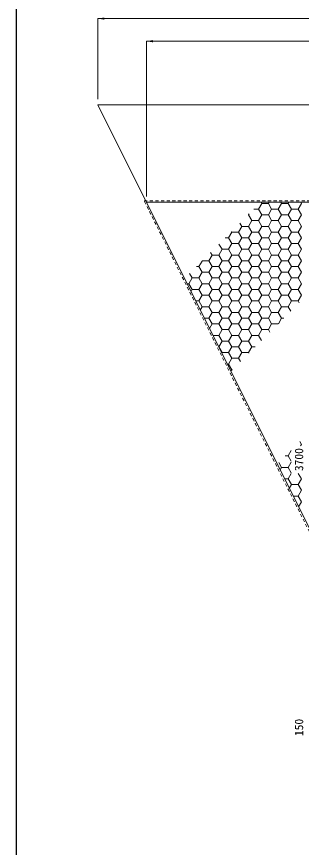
# Model space of a CAD drawing. Units: millimetres at full size, sheet at 1:30; details may follow other scales. Extents: x 47825 to 82541, y -23349 to -5561.
# Drawn here: x 72959 to 75009, y -15765 to -9794 of the extents above; entities that cross this region are included whole.
import ezdxf
from ezdxf.enums import TextEntityAlignment as Align

# ---------------------------------------------------------------- set-up
doc = ezdxf.new("R2010")
doc.units = ezdxf.units.MM
doc.header["$LTSCALE"] = 30
doc.linetypes.add('USER1', pattern=[1.35, 0.75, -0.6])
for name, color, linetype, lineweight in [('ハッチング', 7, 'Continuous', 5), ('寸法線', 7, 'Continuous', 9), ('枠', 5, 'Continuous', 25)]:
    doc.layers.add(name, color=color, linetype=linetype, lineweight=lineweight)
doc.styles.add('ＭＳ ゴシック', font='')
doc.styles.get('ＭＳ ゴシック').set_extended_font_data('MS Gothic')

# ---------------------------------------------------------------- blocks, each defined once
blk = doc.blocks.new('filled_arrow')
at = {"color": 0, "linetype": 'Continuous', "lineweight": -2}
blk.add_solid([(7.5, 1.25), (0, 0), (7.5, -1.25)], dxfattribs=at)

msp = doc.modelspace()

# ---------------------------------------------------------------- linework, layer by layer
at = {"layer": 'ハッチング', "lineweight": 20}
for p, q in [((73543.68, -10427.66), (80093.69, -10427.66)), ((73543.68, -10427.66), (75743.69, -14827.66)), ((73893.68, -11127.66), (79743.69, -11127.66))]:
    msp.add_line(p, q, dxfattribs=at)
at = {"layer": 'ハッチング'}
for p, q in [((74699.81, -11177.25), (74723.62, -11136)), ((74723.62, -11136), (74718.81, -11127.66)), ((74723.62, -11136), (74748.19, -11136)), ((74748.19, -11136), (74771.25, -11136)), ((74771.25, -11136), (74776.07, -11127.66)), ((74795.06, -11177.25), (74771.25, -11136)), ((74842.69, -11177.25), (74866.5, -11136)), ((74866.5, -11136), (74861.68, -11127.66)), ((74866.5, -11136), (74914.12, -11136)), ((74914.12, -11136), (74918.94, -11127.66)), ((74937.94, -11177.25), (74914.12, -11136)), ((74985.56, -11177.25), (75009.37, -11136)), ((75009.37, -11136), (75004.56, -11127.66)), ((74625.69, -11218.49), (74628.38, -11218.49)), ((74628.37, -11218.49), (74632.05, -11212.13)), ((74652.19, -11259.74), (74628.37, -11218.49)), ((74666.93, -11177.25), (74699.81, -11177.25)), ((74723.62, -11218.49), (74699.81, -11177.25)), ((74699.81, -11259.74), (74723.62, -11218.49)), ((74723.62, -11218.49), (74748.19, -11218.49)), ((74748.19, -11218.49), (74771.25, -11218.49)), ((74771.25, -11218.49), (74795.06, -11177.25)), ((74795.06, -11259.74), (74771.25, -11218.49)), ((74795.06, -11177.25), (74842.69, -11177.25)), ((74866.5, -11218.49), (74842.69, -11177.25)), ((74842.69, -11259.74), (74866.5, -11218.49)), ((74866.5, -11218.49), (74914.12, -11218.49)), ((74914.12, -11218.49), (74937.94, -11177.25)), ((74937.94, -11259.74), (74914.12, -11218.49)), ((74937.94, -11177.25), (74985.56, -11177.25)), ((75009.37, -11218.49), (74985.56, -11177.25)), ((74985.56, -11259.74), (75009.37, -11218.49)), ((74580.75, -11300.98), (74567, -11277.17)), ((74628.37, -11300.98), (74652.19, -11259.74)), ((74652.19, -11259.74), (74699.81, -11259.74)), ((74723.62, -11300.98), (74699.81, -11259.74)), ((74771.25, -11300.98), (74795.06, -11259.74)), ((74795.06, -11259.74), (74842.69, -11259.74)), ((74866.5, -11300.98), (74842.69, -11259.74)), ((74914.12, -11300.98), (74937.94, -11259.74)), ((74937.94, -11259.74), (74985.56, -11259.74)), ((75009.37, -11300.98), (74985.56, -11259.74)), ((74485.5, -11383.47), (74509.31, -11342.23)), ((74509.31, -11342.23), (74506.62, -11337.56)), ((74509.31, -11342.23), (74556.94, -11342.23)), ((74556.94, -11342.23), (74580.75, -11300.98)), ((74580.75, -11383.47), (74556.94, -11342.23)), ((74580.75, -11300.98), (74628.38, -11300.98)), ((74652.19, -11342.23), (74628.37, -11300.98)), ((74628.37, -11383.47), (74652.19, -11342.23)), ((74652.19, -11342.23), (74699.81, -11342.23)), ((74699.81, -11342.23), (74723.62, -11300.98)), ((74723.62, -11383.47), (74699.81, -11342.23)), ((74723.62, -11300.98), (74748.19, -11300.98)), ((74748.19, -11300.98), (74771.25, -11300.98)), ((74795.06, -11342.23), (74771.25, -11300.98)), ((74771.25, -11383.47), (74795.06, -11342.23)), ((74795.06, -11342.23), (74842.69, -11342.23)), ((74842.69, -11342.23), (74866.5, -11300.98)), ((74866.5, -11383.47), (74842.69, -11342.23)), ((74866.5, -11300.98), (74914.12, -11300.98)), ((74937.94, -11342.23), (74914.12, -11300.98)), ((74914.12, -11383.47), (74937.94, -11342.23)), ((74937.94, -11342.23), (74985.56, -11342.23)), ((74985.56, -11342.23), (75009.37, -11300.98)), ((75009.37, -11383.47), (74985.56, -11342.23)), ((74460.71, -11383.47), (74485.5, -11383.47)), ((74509.31, -11424.72), (74485.5, -11383.47)), ((74556.94, -11424.72), (74580.75, -11383.47)), ((74580.75, -11383.47), (74628.38, -11383.47)), ((74652.19, -11424.72), (74628.37, -11383.47)), ((74699.81, -11424.72), (74723.62, -11383.47)), ((74723.62, -11383.47), (74748.19, -11383.47)), ((74748.19, -11383.47), (74771.25, -11383.47)), ((74795.06, -11424.72), (74771.25, -11383.47)), ((74842.69, -11424.72), (74866.5, -11383.47)), ((74866.5, -11383.47), (74914.12, -11383.47)), ((74937.94, -11424.72), (74914.12, -11383.47)), ((74985.56, -11424.72), (75009.37, -11383.47)), ((74437.87, -11465.96), (74416.04, -11428.14)), ((74485.5, -11465.96), (74509.31, -11424.72)), ((74509.31, -11424.72), (74556.94, -11424.72)), ((74580.75, -11465.96), (74556.94, -11424.72)), ((74628.37, -11465.96), (74652.19, -11424.72)), ((74652.19, -11424.72), (74699.81, -11424.72)), ((74723.62, -11465.96), (74699.81, -11424.72)), ((74771.25, -11465.96), (74795.06, -11424.72)), ((74795.06, -11424.72), (74842.69, -11424.72)), ((74866.5, -11465.96), (74842.69, -11424.72)), ((74914.12, -11465.96), (74937.94, -11424.72)), ((74937.94, -11424.72), (74985.56, -11424.72)), ((75009.37, -11465.96), (74985.56, -11424.72)), ((74342.62, -11548.45), (74366.44, -11507.2)), ((74366.44, -11507.2), (74355.65, -11488.53)), ((74366.44, -11507.2), (74414.06, -11507.2)), ((74414.06, -11507.2), (74437.87, -11465.96)), ((74437.87, -11548.45), (74414.06, -11507.2)), ((74437.88, -11465.96), (74485.5, -11465.96)), ((74509.31, -11507.2), (74485.5, -11465.96)), ((74485.5, -11548.45), (74509.31, -11507.2)), ((74509.31, -11507.2), (74556.94, -11507.2)), ((74556.94, -11507.2), (74580.75, -11465.96)), ((74580.75, -11548.45), (74556.94, -11507.2)), ((74580.75, -11465.96), (74628.38, -11465.96)), ((74652.19, -11507.2), (74628.37, -11465.96)), ((74628.37, -11548.45), (74652.19, -11507.2)), ((74652.19, -11507.2), (74699.81, -11507.2)), ((74699.81, -11507.2), (74723.62, -11465.96)), ((74723.62, -11548.45), (74699.81, -11507.2)), ((74723.62, -11465.96), (74748.19, -11465.96)), ((74748.19, -11465.96), (74771.25, -11465.96)), ((74795.06, -11507.2), (74771.25, -11465.96)), ((74771.25, -11548.45), (74795.06, -11507.2)), ((74795.06, -11507.2), (74842.69, -11507.2)), ((74842.69, -11507.2), (74866.5, -11465.96)), ((74866.5, -11548.45), (74842.69, -11507.2)), ((74866.5, -11465.96), (74914.12, -11465.96)), ((74937.94, -11507.2), (74914.12, -11465.96)), ((74914.12, -11548.45), (74937.94, -11507.2)), ((74937.94, -11507.2), (74985.56, -11507.2)), ((74985.56, -11507.2), (75009.37, -11465.96)), ((75009.37, -11548.45), (74985.56, -11507.2)), ((74271.19, -11589.69), (74294, -11550.18)), ((74295.73, -11548.45), (74342.62, -11548.45)), ((74366.44, -11589.69), (74342.62, -11548.45)), ((74414.06, -11589.69), (74437.87, -11548.45)), ((74437.88, -11548.45), (74485.5, -11548.45)), ((74509.31, -11589.69), (74485.5, -11548.45)), ((74556.94, -11589.69), (74580.75, -11548.45)), ((74580.75, -11548.45), (74628.38, -11548.45)), ((74652.19, -11589.69), (74628.37, -11548.45)), ((74699.81, -11589.69), (74723.62, -11548.45)), ((74723.62, -11548.45), (74748.19, -11548.45)), ((74748.19, -11548.45), (74771.25, -11548.45)), ((74795.06, -11589.69), (74771.25, -11548.45)), ((74842.69, -11589.69), (74866.5, -11548.45)), ((74866.5, -11548.45), (74914.12, -11548.45)), ((74937.94, -11589.69), (74914.12, -11548.45)), ((74985.56, -11589.69), (75009.37, -11548.45)), ((74223.56, -11672.18), (74204.69, -11639.49)), ((74254.49, -11589.69), (74271.19, -11589.69)), ((74295, -11630.94), (74271.19, -11589.69)), ((74271.19, -11672.18), (74295, -11630.94)), ((74295, -11630.94), (74342.62, -11630.94)), ((74342.62, -11630.94), (74366.44, -11589.69)), ((74366.44, -11672.18), (74342.62, -11630.94)), ((74366.44, -11589.69), (74414.06, -11589.69)), ((74437.87, -11630.94), (74414.06, -11589.69)), ((74414.06, -11672.18), (74437.87, -11630.94)), ((74437.88, -11630.94), (74485.5, -11630.94)), ((74485.5, -11630.94), (74509.31, -11589.69)), ((74509.31, -11672.18), (74485.5, -11630.94)), ((74509.31, -11589.69), (74556.94, -11589.69)), ((74580.75, -11630.94), (74556.94, -11589.69)), ((74556.94, -11672.18), (74580.75, -11630.94)), ((74580.75, -11630.94), (74628.38, -11630.94)), ((74628.37, -11630.94), (74652.19, -11589.69)), ((74652.19, -11672.18), (74628.37, -11630.94)), ((74652.19, -11589.69), (74699.81, -11589.69)), ((74723.62, -11630.94), (74699.81, -11589.69)), ((74699.81, -11672.18), (74723.62, -11630.94)), ((74723.62, -11630.94), (74748.19, -11630.94)), ((74748.19, -11630.94), (74771.25, -11630.94)), ((74771.25, -11630.94), (74795.06, -11589.69)), ((74795.06, -11672.18), (74771.25, -11630.94)), ((74795.06, -11589.69), (74842.69, -11589.69)), ((74866.5, -11630.94), (74842.69, -11589.69)), ((74842.69, -11672.18), (74866.5, -11630.94)), ((74866.5, -11630.94), (74914.12, -11630.94)), ((74914.12, -11630.94), (74937.94, -11589.69)), ((74937.94, -11672.18), (74914.12, -11630.94)), ((74937.94, -11589.69), (74985.56, -11589.69)), ((75009.37, -11630.94), (74985.56, -11589.69)), ((74985.56, -11672.18), (75009.37, -11630.94)), ((74199.75, -11713.43), (74223.56, -11672.18)), ((74223.56, -11672.18), (74271.19, -11672.18)), ((74295, -11713.43), (74271.19, -11672.18)), ((74342.62, -11713.43), (74366.44, -11672.18)), ((74366.44, -11672.18), (74414.06, -11672.18)), ((74437.87, -11713.43), (74414.06, -11672.18)), ((74485.5, -11713.43), (74509.31, -11672.18)), ((74509.31, -11672.18), (74556.94, -11672.18)), ((74580.75, -11713.43), (74556.94, -11672.18)), ((74628.37, -11713.43), (74652.19, -11672.18)), ((74652.19, -11672.18), (74699.81, -11672.18)), ((74723.62, -11713.43), (74699.81, -11672.18)), ((74771.25, -11713.43), (74795.06, -11672.18)), ((74795.06, -11672.18), (74842.69, -11672.18)), ((74866.5, -11713.43), (74842.69, -11672.18)), ((74914.12, -11713.43), (74937.94, -11672.18)), ((74937.94, -11672.18), (74985.56, -11672.18)), ((75009.37, -11713.43), (74985.56, -11672.18)), ((74186.57, -11713.43), (74199.75, -11713.43)), ((74223.56, -11754.67), (74199.75, -11713.43)), ((74214.79, -11769.87), (74223.56, -11754.67)), ((74223.56, -11754.67), (74271.19, -11754.67)), ((74271.19, -11754.67), (74295, -11713.43)), ((74295, -11795.92), (74271.19, -11754.67)), ((74295, -11713.43), (74342.62, -11713.43)), ((74366.44, -11754.67), (74342.62, -11713.43)), ((74342.62, -11795.92), (74366.44, -11754.67)), ((74366.44, -11754.67), (74414.06, -11754.67)), ((74414.06, -11754.67), (74437.87, -11713.43)), ((74437.87, -11795.92), (74414.06, -11754.67)), ((74437.88, -11713.43), (74485.5, -11713.43)), ((74509.31, -11754.67), (74485.5, -11713.43)), ((74485.5, -11795.92), (74509.31, -11754.67)), ((74509.31, -11754.67), (74556.94, -11754.67)), ((74556.94, -11754.67), (74580.75, -11713.43)), ((74580.75, -11795.92), (74556.94, -11754.67)), ((74580.75, -11713.43), (74628.38, -11713.43)), ((74652.19, -11754.67), (74628.37, -11713.43)), ((74628.37, -11795.92), (74652.19, -11754.67)), ((74652.19, -11754.67), (74699.81, -11754.67)), ((74699.81, -11754.67), (74723.62, -11713.43)), ((74723.62, -11795.92), (74699.81, -11754.67)), ((74723.62, -11713.43), (74748.19, -11713.43)), ((74748.19, -11713.43), (74771.25, -11713.43)), ((74795.06, -11754.67), (74771.25, -11713.43)), ((74771.25, -11795.92), (74795.06, -11754.67)), ((74795.06, -11754.67), (74842.69, -11754.67)), ((74842.69, -11754.67), (74866.5, -11713.43)), ((74866.5, -11795.92), (74842.69, -11754.67)), ((74866.5, -11713.43), (74914.12, -11713.43)), ((74937.94, -11754.67), (74914.12, -11713.43)), ((74914.12, -11795.92), (74937.94, -11754.67)), ((74937.94, -11754.67), (74985.56, -11754.67)), ((74985.56, -11754.67), (75009.37, -11713.43)), ((75009.37, -11795.92), (74985.56, -11754.67)), ((74271.19, -11837.16), (74295, -11795.92)), ((74295, -11795.92), (74342.62, -11795.92)), ((74366.44, -11837.16), (74342.62, -11795.92)), ((74414.06, -11837.16), (74437.87, -11795.92)), ((74437.88, -11795.92), (74485.5, -11795.92)), ((74509.31, -11837.16), (74485.5, -11795.92)), ((74556.94, -11837.16), (74580.75, -11795.92)), ((74580.75, -11795.92), (74628.38, -11795.92)), ((74652.19, -11837.16), (74628.37, -11795.92)), ((74699.81, -11837.16), (74723.62, -11795.92)), ((74723.62, -11795.92), (74748.19, -11795.92)), ((74748.19, -11795.92), (74771.25, -11795.92)), ((74795.06, -11837.16), (74771.25, -11795.92)), ((74842.69, -11837.16), (74866.5, -11795.92)), ((74866.5, -11795.92), (74914.12, -11795.92)), ((74937.94, -11837.16), (74914.12, -11795.92)), ((74985.56, -11837.16), (75009.37, -11795.92)), ((74248.43, -11837.16), (74271.19, -11837.16)), ((74295, -11878.4), (74271.19, -11837.16)), ((74281.1, -11902.49), (74295, -11878.4)), ((74295, -11878.4), (74342.62, -11878.4)), ((74342.62, -11878.4), (74366.44, -11837.16)), ((74366.44, -11919.65), (74342.62, -11878.4)), ((74366.44, -11837.16), (74414.06, -11837.16)), ((74437.87, -11878.4), (74414.06, -11837.16)), ((74414.06, -11919.65), (74437.87, -11878.4)), ((74437.88, -11878.4), (74485.5, -11878.4)), ((74485.5, -11878.4), (74509.31, -11837.16)), ((74509.31, -11919.65), (74485.5, -11878.4)), ((74509.31, -11837.16), (74556.94, -11837.16)), ((74580.75, -11878.4), (74556.94, -11837.16)), ((74556.94, -11919.65), (74580.75, -11878.4)), ((74580.75, -11878.4), (74628.38, -11878.4)), ((74628.37, -11878.4), (74652.19, -11837.16)), ((74652.19, -11919.65), (74628.37, -11878.4)), ((74652.19, -11837.16), (74699.81, -11837.16)), ((74723.62, -11878.4), (74699.81, -11837.16)), ((74699.81, -11919.65), (74723.62, -11878.4)), ((74723.62, -11878.4), (74748.19, -11878.4)), ((74748.19, -11878.4), (74771.25, -11878.4)), ((74771.25, -11878.4), (74795.06, -11837.16)), ((74795.06, -11919.65), (74771.25, -11878.4)), ((74795.06, -11837.16), (74842.69, -11837.16)), ((74866.5, -11878.4), (74842.69, -11837.16)), ((74842.69, -11919.65), (74866.5, -11878.4)), ((74866.5, -11878.4), (74914.12, -11878.4)), ((74914.12, -11878.4), (74937.94, -11837.16)), ((74933.03, -11911.15), (74914.12, -11878.4)), ((74937.94, -11837.16), (74985.56, -11837.16)), ((74993.42, -11850.76), (74985.56, -11837.16)), ((74342.62, -11960.89), (74366.44, -11919.65)), ((74366.44, -11919.65), (74414.06, -11919.65)), ((74437.87, -11960.89), (74414.06, -11919.65)), ((74485.5, -11960.89), (74509.31, -11919.65)), ((74509.31, -11919.65), (74556.94, -11919.65)), ((74580.75, -11960.89), (74556.94, -11919.65)), ((74628.37, -11960.89), (74652.19, -11919.65)), ((74652.19, -11919.65), (74699.81, -11919.65)), ((74723.62, -11960.89), (74699.81, -11919.65)), ((74771.25, -11960.89), (74795.06, -11919.65)), ((74795.06, -11919.65), (74842.69, -11919.65)), ((74866.5, -11960.89), (74842.69, -11919.65)), ((74310.3, -11960.89), (74342.62, -11960.89)), ((74366.44, -12002.14), (74342.62, -11960.89)), ((74414.06, -12002.14), (74437.87, -11960.89)), ((74437.88, -11960.89), (74485.5, -11960.89)), ((74509.31, -12002.14), (74485.5, -11960.89)), ((74556.94, -12002.14), (74580.75, -11960.89)), ((74580.75, -11960.89), (74628.38, -11960.89)), ((74652.19, -12002.14), (74628.37, -11960.89)), ((74699.81, -12002.14), (74723.62, -11960.89)), ((74723.62, -11960.89), (74748.19, -11960.89)), ((74748.19, -11960.89), (74771.25, -11960.89)), ((74795.06, -12002.14), (74771.25, -11960.89)), ((74843.57, -12000.61), (74866.5, -11960.89)), ((74866.5, -11960.89), (74883.29, -11960.89)), ((74347.41, -12035.1), (74366.44, -12002.14)), ((74366.44, -12002.14), (74414.06, -12002.14)), ((74437.87, -12043.38), (74414.06, -12002.14)), ((74414.06, -12084.63), (74437.87, -12043.38)), ((74437.88, -12043.38), (74485.5, -12043.38)), ((74485.5, -12043.38), (74509.31, -12002.14)), ((74509.31, -12084.63), (74485.5, -12043.38)), ((74509.31, -12002.14), (74556.94, -12002.14)), ((74580.75, -12043.38), (74556.94, -12002.14)), ((74556.94, -12084.63), (74580.75, -12043.38)), ((74580.75, -12043.38), (74628.38, -12043.38)), ((74628.37, -12043.38), (74652.19, -12002.14)), ((74652.19, -12084.63), (74628.37, -12043.38)), ((74652.19, -12002.14), (74699.81, -12002.14)), ((74723.62, -12043.38), (74699.81, -12002.14)), ((74699.81, -12084.63), (74723.62, -12043.38)), ((74723.62, -12043.38), (74748.19, -12043.38)), ((74748.19, -12043.38), (74771.25, -12043.38)), ((74771.25, -12043.38), (74795.06, -12002.14)), ((74782.06, -12062.11), (74771.25, -12043.38)), ((74795.06, -12002.14), (74842.04, -12002.14)), ((74372.17, -12084.63), (74414.06, -12084.63)), ((74437.87, -12125.87), (74414.06, -12084.63)), ((74485.5, -12125.87), (74509.31, -12084.63)), ((74509.31, -12084.63), (74556.94, -12084.63)), ((74580.75, -12125.87), (74556.94, -12084.63)), ((74628.37, -12125.87), (74652.19, -12084.63)), ((74652.19, -12084.63), (74699.81, -12084.63)), ((74721.68, -12122.5), (74699.81, -12084.63)), ((74413.41, -12167.12), (74414.06, -12167.12)), ((74414.06, -12167.12), (74437.87, -12125.87)), ((74437.87, -12208.36), (74414.06, -12167.12)), ((74437.88, -12125.87), (74485.5, -12125.87)), ((74509.31, -12167.12), (74485.5, -12125.87)), ((74485.5, -12208.36), (74509.31, -12167.12)), ((74509.31, -12167.12), (74556.94, -12167.12)), ((74556.94, -12167.12), (74580.75, -12125.87)), ((74580.75, -12208.36), (74556.94, -12167.12)), ((74580.75, -12125.87), (74628.38, -12125.87)), ((74652.19, -12167.12), (74628.37, -12125.87)), ((74628.37, -12208.36), (74652.19, -12167.12)), ((74652.19, -12167.12), (74677.06, -12167.12)), ((74435.82, -12211.92), (74437.87, -12208.36)), ((74437.88, -12208.36), (74485.5, -12208.36)), ((74509.31, -12249.6), (74485.5, -12208.36)), ((74556.94, -12249.6), (74580.75, -12208.36)), ((74580.75, -12208.36), (74628.38, -12208.36)), ((74631.1, -12213.08), (74628.37, -12208.36)), ((74475.28, -12290.85), (74485.5, -12290.85)), ((74485.5, -12290.85), (74509.31, -12249.6)), ((74509.31, -12332.09), (74485.5, -12290.85)), ((74509.31, -12249.6), (74556.94, -12249.6)), ((74570.71, -12273.47), (74556.94, -12249.6)), ((74505.52, -12338.66), (74509.31, -12332.09)), ((74509.31, -12332.09), (74512.09, -12332.09)), ((75009.37, -12868.27), (74997.12, -12847.05)), ((75003.38, -12878.66), (75009.37, -12868.27)), ((74893.42, -12950.76), (74914.12, -12950.76)), ((74914.12, -12950.76), (74936.3, -12912.36)), ((74936.3, -12989.16), (74914.12, -12950.76)), ((74866.5, -13033.25), (74846.16, -12998.02)), ((74914.12, -13033.25), (74936.3, -12994.85)), ((74855.77, -13051.83), (74866.5, -13033.25)), ((74866.5, -13033.25), (74914.12, -13033.25)), ((74936.3, -13071.65), (74914.12, -13033.25)), ((74887.72, -13115.74), (74914.12, -13115.74)), ((74914.12, -13115.74), (74936.49, -13076.99)), ((74937.94, -13156.98), (74914.12, -13115.74)), ((74985.56, -13156.98), (75009.37, -13115.74)), ((75009.37, -13115.74), (74987, -13076.99)), ((74922.08, -13184.45), (74937.94, -13156.98)), ((74937.94, -13156.98), (74985.56, -13156.98)), ((75009.37, -13198.23), (74985.56, -13156.98)), ((74949.59, -13239.47), (74985.56, -13239.47)), ((74985.56, -13239.47), (75009.37, -13198.23)), ((75009.37, -13280.72), (74985.56, -13239.47)), ((74988.39, -13317.07), (75009.37, -13280.72))]:
    msp.add_line(p, q, dxfattribs=at)
at = {"layer": 'ハッチング', "linetype": 'USER1', "lineweight": 9}
msp.add_lwpolyline([(77518.69, -11117.66), (79759.87, -11117.66), (77899.87, -14837.66), (75737.51, -14837.66), (73877.5, -11117.66), (76118.69, -11117.66)], dxfattribs=at)
at = {"layer": '寸法線'}
for p, q in [((73543.68, -9807.96), (80093.69, -9807.96)), ((73543.68, -10387.66), (73543.68, -9807.96)), ((73893.68, -9970.58), (79743.69, -9970.58)), ((73893.68, -11087.66), (73893.68, -9970.58))]:
    msp.add_line(p, q, dxfattribs=at)
at = {"layer": '枠'}
msp.add_line((72958.79, -19259.93), (72958.79, -8060.22), dxfattribs=at)

# ---------------------------------------------------------------- block references
at = {"layer": '寸法線', "xscale": 6.4, "yscale": 6.4}
for p in [(73543.68, -9807.96), (73893.68, -9970.58)]:
    msp.add_blockref('filled_arrow', p, dxfattribs=at)

# ---------------------------------------------------------------- texts
at = {"layer": '寸法線', "style": 'ＭＳ ゴシック'}
for s, p in [('3700', (74991.77, -12977.66)), ('150', (74991.77, -14902.66))]:
    msp.add_text(s, height=60.76, rotation=90, dxfattribs=at).set_placement(p, align=Align.MIDDLE_CENTER)

doc.saveas('drawing.dxf')
